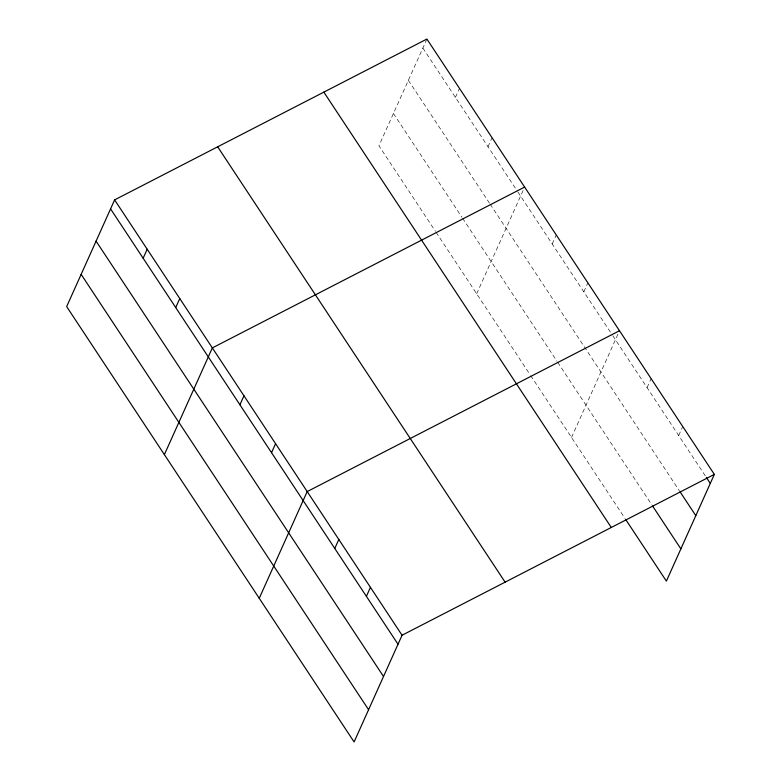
<?xml version="1.0" encoding="UTF-8"?>
<svg xmlns="http://www.w3.org/2000/svg" width="781" height="781" viewBox="0 0 781 781"><rect width="100%" height="100%" fill="white"/><g stroke="black" fill="none" stroke-linecap="round" stroke-linejoin="round"><path stroke-width="0.59" stroke-dasharray="3.9 2.93" d="M426.904 39.05L378.941 145.764L435.456 231.352M455.43 97.4L459.482 88.39M488.008 146.74L492.059 137.729M476.674 293.783L524.637 187.069M552.206 243.965L556.257 234.954M583.827 291.85L587.868 282.849M571.526 437.448L619.489 330.734M647.058 387.63L651.11 378.619M678.679 435.515L682.731 426.514M422.853 48.061L517.266 191.042M517.93 192.048L612.148 334.756M612.812 335.752L705.682 476.42M408.365 80.306L489.472 203.148M490.136 204.153L679.333 490.712M393.439 113.518L461.913 217.235M462.577 218.241L557.038 361.31M557.693 362.306L651.891 504.975M436.12 232.367L530.026 374.597M530.689 375.593L624.888 518.262"/><path stroke-width="1.17" d="M114.612 199.887L66.658 306.601L354.096 741.95L402.059 635.236L714.342 474.399L426.904 39.05L114.612 199.887L402.059 635.236M143.148 258.228L147.189 249.227M175.725 307.568L179.767 298.567M164.381 454.62L212.344 347.906L524.637 187.069M239.913 404.802L243.965 395.791M271.534 452.687L275.586 443.676M259.243 598.285L307.197 491.571L619.489 330.734M334.766 548.467L338.817 539.456M366.387 596.352L370.438 587.341M714.342 474.399L666.388 581.113L625.542 519.258M706.346 477.425L710.3 483.41M679.997 491.708L695.803 515.655M652.555 505.971L680.876 548.877M323.851 92.129L611.289 527.478M217.674 146.808L505.112 582.157M110.57 208.888L398.007 644.237M96.073 241.134L383.52 676.483M81.146 274.356L368.583 709.704"/></g></svg>
